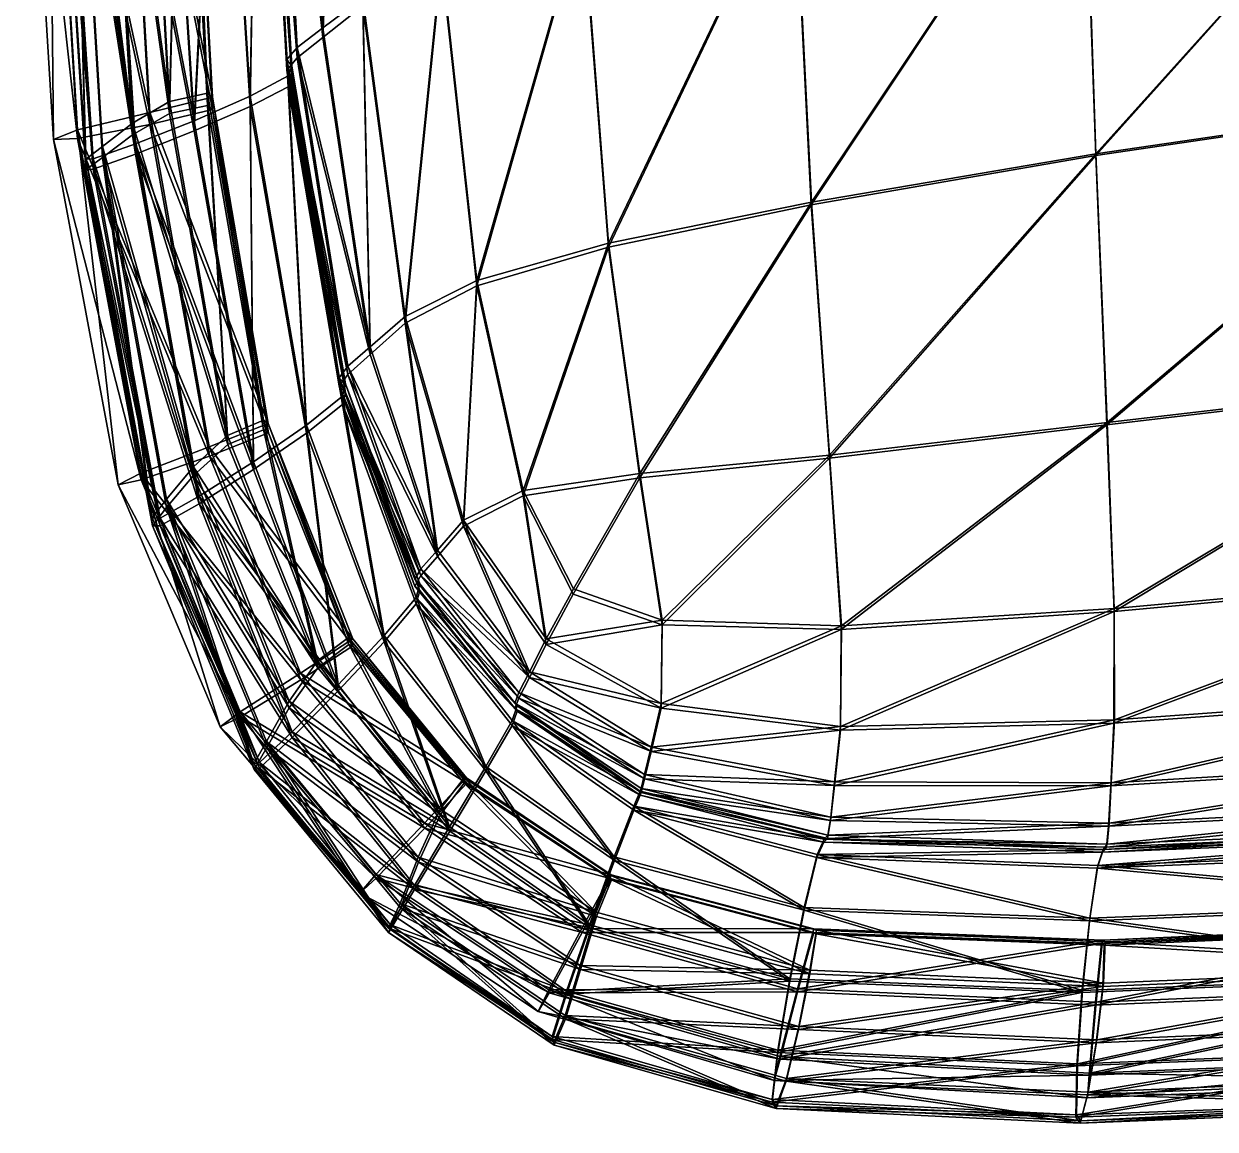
# Model space of a CAD drawing. Header units: centimetres. Extents: x -492 to 492, y -437 to 437.
# Drawn here: x -320.41 to -293.66, y -433.68 to -408.86 of the extents above; entities that cross this region are included whole.
import ezdxf

# ---------------------------------------------------------------- set-up
doc = ezdxf.new("R2010")
doc.units = ezdxf.units.CM
doc.layers.add('fabric', color=7, linetype='Continuous', true_color=0xc6e157)

msp = doc.modelspace()

# ---------------------------------------------------------------- meshes
at = {"layer": 'fabric', "color": 156, "true_color": 0x00486a}
mesh = msp.add_polyface(dxfattribs=at)
corners = [(-149.407, -433.15, -85.723), (-53.109, -433.204, -84.665), (-274.835, -431.884, -88.286), (317.347, -425.656, -89.375), (321.203, -412.89, -89.477), (103.268, -432.827, -85.1), (-308.863, -431.041, -89.148), (-296.53, -432.976, -88.829), (-231.63, -432.361, -87.282), (320.691, -369.026, -89.463), (-307.154, -177.839, -89.141), (-305.237, -80.333, -99.888), (17.536, -432.777, -84.523), (-314.952, -305.903, -89.308), (316.244, -303.982, -100.755), (-310.77, -249.08, -89.21), (-13.272, -433.419, -84.515), (-99.31, -432.869, -85.056), (-257.082, -431.552, -87.86), (319.582, -420.336, -89.434), (318.666, -335.088, -92.259), (-312.955, -281.115, -89.259), (-196.318, -433.248, -86.55), (-306.005, -135.671, -91.814), (-303.562, -432.586, -89.01), (-287.147, -432.608, -88.591), (321.732, -397.668, -89.492), (52.014, -432.254, -84.659), (-308.728, -213.441, -89.169), (-13.274, -432.873, -119.721), (314.027, -429.155, -124.089), (-312.494, -428.043, -124.047), (-99.308, -432.323, -120.26), (-257.091, -431.03, -123.039), (319.068, -420.16, -124.343), (318.289, -336.518, -125.291), (156.865, -433.135, -121.038), (-312.381, -281.063, -124.434), (-196.309, -432.711, -121.745), (-305.046, -136.296, -124.967), (-303.431, -432.107, -123.945), (-287.162, -432.097, -123.7), (321.177, -397.624, -124.571), (-304.265, -42.151, -89.602), (52.016, -431.707, -119.862), (-316.184, -326.992, -54.439), (313.093, -279.821, -90.218), (-308.36, -213.604, -54.239), (-13.274, -432.873, -49.724), (314.027, -429.155, -54.748), (-312.502, -427.96, -54.705), (-99.31, -432.322, -50.25), (-257.07, -431.002, -52.994), (319.067, -420.161, -54.759), (317.878, -333.145, -58.951), (156.865, -433.135, -51.023), (-312.405, -281.259, -54.325), (-196.302, -432.705, -51.707), (-305.843, -134.297, -58.691), (-303.433, -432.054, -54.342), (-287.139, -432.054, -53.772), (321.182, -397.625, -54.645), (-303.741, -48.48, -125.444), (52.016, -431.708, -49.866), (-316.212, -326.961, -124.511), (314.585, -292.929, -125.963), (-307.97, -213.387, -124.338), (-149.401, -432.608, -120.923), (-53.11, -432.657, -119.871), (-274.857, -431.368, -123.441), (316.882, -425.393, -124.202), (320.663, -412.788, -124.477), (103.274, -432.28, -50.299), (-308.621, -430.554, -54.56), (-296.479, -432.425, -54.078), (-231.613, -431.815, -52.422), (320.142, -369.017, -54.567), (-306.93, -177.938, -54.209), (-304.939, -74.721, -72.213), (17.534, -432.231, -119.728), (-314.404, -305.867, -124.476), (316.465, -309.686, -127.409), (-310.292, -249.254, -54.278), (314.421, -429.507, -89.298), (-312.861, -428.381, -89.253), (156.854, -433.683, -85.843), (-304.215, -33.772, -110.359), (-316.76, -326.975, -89.356), (313.66, -280.626, -111.194), (-149.399, -432.606, -50.901), (-53.112, -432.657, -49.869), (-274.832, -431.331, -53.431), (316.882, -425.393, -54.785), (320.663, -412.789, -54.711), (103.274, -432.279, -120.3), (-308.613, -430.618, -123.991), (-296.49, -432.472, -123.858), (-231.627, -431.831, -122.472), (320.123, -369.016, -124.594), (-306.259, -177.803, -124.309), (-304.389, -82.893, -126.98), (17.535, -432.231, -49.732), (-314.376, -305.992, -54.38), (314.726, -296.187, -72.294), (-310.123, -249.022, -124.383)]
mesh.append_faces([[corners[k] for k in face] for face in [(0, 67, 32), (32, 17, 0), (89, 0, 17), (17, 51, 89), (0, 89, 57), (57, 22, 0), (67, 0, 22), (22, 38, 67), (1, 68, 29), (29, 16, 1), (90, 1, 16), (16, 48, 90), (1, 90, 51), (51, 17, 1), (68, 1, 17), (17, 32, 68), (2, 69, 33), (33, 18, 2), (91, 2, 18), (18, 52, 91), (2, 91, 60), (60, 25, 2), (69, 2, 25), (25, 41, 69), (3, 70, 34), (34, 19, 3), (92, 3, 19), (19, 53, 92), (3, 92, 49), (49, 83, 3), (70, 3, 83), (83, 30, 70), (4, 71, 42), (42, 26, 4), (93, 4, 26), (26, 61, 93), (4, 93, 53), (53, 19, 4), (71, 4, 19), (19, 34, 71), (5, 72, 63), (63, 27, 5), (94, 5, 27), (27, 44, 94), (5, 94, 36), (36, 85, 5), (72, 5, 85), (85, 55, 72), (6, 73, 50), (50, 84, 6), (95, 6, 84), (84, 31, 95), (6, 95, 40), (40, 24, 6), (73, 6, 24), (24, 59, 73), (7, 74, 59), (59, 24, 7), (96, 7, 24), (24, 40, 96), (7, 96, 41), (41, 25, 7), (74, 7, 25), (25, 60, 74), (8, 75, 52), (52, 18, 8), (97, 8, 18), (18, 33, 97), (8, 97, 38), (38, 22, 8), (75, 8, 22), (22, 57, 75), (9, 76, 61), (61, 26, 9), (98, 9, 26), (26, 42, 98), (9, 98, 35), (35, 20, 9), (76, 9, 20), (20, 54, 76), (10, 77, 58), (58, 23, 10), (99, 10, 23), (23, 39, 99), (10, 99, 66), (66, 28, 10), (77, 10, 28), (28, 47, 77), (11, 78, 43), (43, 86, 11), (100, 11, 86), (86, 62, 100), (11, 100, 39), (39, 23, 11), (78, 11, 23), (23, 58, 78), (12, 79, 44), (44, 27, 12), (101, 12, 27), (27, 63, 101), (12, 101, 48), (48, 16, 12), (79, 12, 16), (16, 29, 79), (13, 80, 64), (64, 87, 13), (102, 13, 87), (87, 45, 102), (13, 102, 56), (56, 21, 13), (80, 13, 21), (21, 37, 80), (14, 81, 65), (65, 88, 14), (103, 14, 88), (88, 46, 103), (14, 103, 54), (54, 20, 14), (81, 14, 20), (20, 35, 81), (15, 82, 47), (47, 28, 15), (104, 15, 28), (28, 66, 104), (15, 104, 37), (37, 21, 15), (82, 15, 21), (21, 56, 82)]], dxfattribs={"vtx2": -1, "color": 156})
at = {"layer": 'fabric', "color": 206, "true_color": 0x520068}
mesh = msp.add_polyface(dxfattribs=at)
corners = [(-317.73, -400.144, -146.569), (-316.858, -400.076, -145.842), (-316.741, -385.248, -146.224), (-316.755, -400.178, -143.885), (-316.645, -385.353, -144.22), (-316.28, -410.691, -145.182), (-317.136, -410.87, -145.919), (-317.285, -400.298, -154.313), (-318.635, -400.627, -153.311), (-318.649, -385.482, -153.658), (-319.605, -400.858, -151.577), (-319.619, -385.645, -151.892), (-317.897, -411.781, -152.681), (-316.585, -411.259, -153.642), (-316.002, -385.064, -154.582), (-316.007, -399.964, -154.165), (-318.596, -400.44, -147.017), (-317.97, -411.35, -146.395), (-319.314, -400.76, -147.8), (-318.501, -385.448, -147.348), (-319.251, -385.651, -148.1), (-318.193, -400.392, -139.748), (-318.101, -385.52, -139.93), (-319.852, -400.56, -124.52), (-319.778, -385.637, -124.554), (-317.574, -411.119, -139.416), (-316.17, -410.784, -143.307), (-319.741, -400.901, -149.53), (-319.722, -385.709, -149.827), (-319.015, -412.135, -148.946), (-316.746, -384.941, -33.186), (-316.858, -399.751, -33.564), (-317.73, -399.833, -32.899), (-316.648, -385.043, -35.138), (-316.754, -399.849, -35.47), (-317.135, -410.601, -33.503), (-316.28, -410.411, -34.178), (-318.651, -385.224, -26.036), (-318.635, -400.362, -26.375), (-317.284, -400.036, -25.333), (-319.623, -385.382, -27.803), (-319.606, -400.586, -28.112), (-316.585, -411.033, -25.951), (-317.897, -411.554, -26.953), (-316.007, -399.696, -25.414), (-316.004, -384.802, -25.008), (-319.315, -400.466, -31.778), (-318.596, -400.138, -32.505), (-317.969, -411.089, -33.08), (-318.509, -385.162, -32.177), (-319.259, -385.371, -31.48), (-318.103, -385.23, -39.409), (-318.192, -400.083, -39.591), (-319.779, -385.434, -54.596), (-319.852, -400.344, -54.63), (-316.17, -410.501, -36.004), (-317.574, -410.85, -39.881), (-319.728, -385.437, -29.82), (-319.742, -400.618, -30.113), (-318.846, -411.891, -28.655), (-319.014, -411.893, -30.647), (-320.406, -400.524, -89.459), (-320.338, -385.589, -89.459), (-319.741, -411.452, -89.439), (-319.198, -411.43, -124.43)]
mesh.append_faces([[corners[k] for k in face] for face in [(0, 1, 2), (1, 3, 4), (3, 1, 5), (1, 0, 6), (7, 8, 9), (8, 10, 11), (10, 8, 12), (8, 7, 13), (14, 15, 7), (13, 7, 15), (6, 0, 16), (17, 16, 18), (19, 16, 0), (20, 18, 16), (3, 21, 22), (21, 23, 24), (23, 21, 25), (21, 3, 26), (10, 27, 28), (27, 18, 20), (18, 27, 29), (30, 31, 32), (33, 34, 31), (35, 32, 31), (36, 31, 34), (37, 38, 39), (40, 41, 38), (42, 39, 38), (43, 38, 41), (39, 44, 45), (44, 39, 42), (46, 47, 48), (47, 32, 35), (32, 47, 49), (47, 46, 50), (51, 52, 34), (53, 54, 52), (55, 34, 52), (56, 52, 54), (57, 58, 41), (50, 46, 58), (59, 41, 58), (60, 58, 46), (23, 61, 62), (61, 54, 53), (54, 61, 63), (61, 23, 64)]], dxfattribs={"vtx2": -1, "color": 206})
mesh = msp.add_polyface(dxfattribs=at)
corners = [(-312.796, -408.452, -152.771), (-313.242, -397.919, -153.254), (-311.386, -396.932, -154.162), (-311.033, -407.515, -153.718), (-313.694, -409.166, -151.924), (-314.203, -398.641, -152.484), (-308.09, -395.674, -155.277), (-307.868, -406.389, -154.787), (-303.208, -394.223, -156.361), (-303.121, -405.116, -155.781), (-302.729, -412.919, -155.008), (-296.625, -403.739, -156.503), (-296.608, -392.657, -157.182), (-315.118, -384.889, -153.768), (-315.139, -399.689, -153.332), (-316.007, -399.964, -154.165), (-315.325, -410.713, -153.464), (-314.473, -410.269, -152.618), (-314.269, -409.624, -151.158), (-314.506, -409.897, -150.899), (-315.089, -399.38, -151.577), (-314.818, -399.105, -151.785), (-315.015, -399.534, -152.281), (-314.957, -384.778, -152.714), (-314.387, -410.054, -151.575), (-312.793, -408.27, -26.605), (-311.029, -407.376, -25.558), (-311.379, -396.777, -24.815), (-313.238, -397.713, -25.861), (-313.693, -408.949, -27.301), (-314.199, -398.393, -26.534), (-303.111, -405.053, -21.609), (-307.861, -406.291, -23.695), (-307.279, -413.786, -24.721), (-303.187, -394.154, -20.586), (-308.077, -395.566, -22.843), (-296.613, -403.698, -19.889), (-302.725, -412.861, -22.92), (-296.573, -392.613, -18.687), (-316.007, -399.696, -25.414), (-315.139, -399.412, -26.181), (-315.121, -384.622, -25.756), (-315.324, -410.479, -26.061), (-314.473, -410.028, -26.842), (-314.817, -398.836, -27.39), (-314.268, -409.39, -28.112), (-315.089, -399.103, -27.816), (-314.505, -409.656, -28.481), (-314.387, -409.811, -27.853), (-315.014, -399.255, -27.197)]
mesh.append_faces([[corners[k] for k in face] for face in [(0, 1, 2), (2, 3, 0), (1, 0, 4), (4, 5, 1), (6, 7, 3), (3, 2, 6), (7, 6, 8), (8, 9, 7), (10, 9, 11), (12, 11, 9), (9, 8, 12), (13, 14, 15), (16, 15, 14), (14, 17, 16), (18, 19, 20), (20, 21, 18), (4, 18, 21), (21, 5, 4), (20, 22, 23), (22, 14, 13), (24, 17, 14), (14, 22, 24), (19, 24, 22), (22, 20, 19), (25, 26, 27), (27, 28, 25), (29, 25, 28), (28, 30, 29), (31, 32, 33), (32, 31, 34), (34, 35, 32), (26, 32, 35), (35, 27, 26), (36, 31, 37), (31, 36, 38), (38, 34, 31), (39, 40, 41), (42, 43, 40), (40, 39, 42), (44, 45, 29), (29, 30, 44), (45, 44, 46), (46, 47, 45), (48, 49, 40), (40, 43, 48), (49, 48, 47), (47, 46, 49)]], dxfattribs={"vtx2": -1, "color": 206})
mesh = msp.add_polyface(dxfattribs=at)
corners = [(-257.361, -419.339, -153.428), (-257.561, -414.437, -154.78), (-232.31, -414.173, -154.458), (-257.86, -407.514, -156.18), (-232.701, -406.701, -155.956), (-275.175, -415.498, -154.901), (-275.407, -408.927, -156.205), (-275.024, -420.133, -153.627), (-287.108, -421.242, -153.609), (-287.242, -416.819, -154.811), (-287.452, -410.506, -156.019), (-258.278, -398.447, -157.378), (-233.242, -396.915, -157.276), (-275.716, -400.299, -157.287), (-287.703, -402.165, -156.992), (-296.346, -411.817, -155.631), (-296.092, -417.865, -154.52), (-302.324, -418.615, -154.003), (-295.933, -422.056, -153.376), (-296.625, -403.739, -156.503), (-302.729, -412.919, -155.008), (-232.715, -406.719, -16.847), (-257.839, -407.504, -17.954), (-257.57, -414.422, -20.404), (-232.344, -414.188, -19.461), (-257.363, -419.313, -22.517), (-275.174, -415.466, -21.306), (-275.384, -408.904, -19.018), (-287.239, -416.778, -22.255), (-287.442, -410.476, -20.134), (-287.101, -421.188, -24.139), (-275.018, -420.089, -23.304), (-233.171, -396.923, -14.556), (-258.152, -398.429, -15.867), (-275.621, -400.272, -17.127), (-287.667, -402.136, -18.429), (-296.089, -417.812, -23.363), (-295.928, -421.989, -25.13), (-296.341, -411.777, -21.413), (-302.322, -418.546, -24.583), (-302.725, -412.861, -22.92), (-296.613, -403.698, -19.889), (-232.061, -419.477, -21.687), (-257.235, -422.306, -23.587)]
mesh.append_faces([[corners[k] for k in face] for face in [(0, 1, 2), (1, 3, 4), (5, 6, 3), (3, 1, 5), (7, 5, 1), (1, 0, 7), (5, 7, 8), (8, 9, 5), (6, 5, 9), (9, 10, 6), (3, 11, 12), (6, 13, 11), (11, 3, 6), (13, 6, 10), (10, 14, 13), (15, 16, 17), (16, 15, 10), (10, 9, 16), (18, 16, 9), (9, 8, 18), (19, 15, 20), (15, 19, 14), (14, 10, 15), (21, 22, 23), (24, 23, 25), (26, 23, 22), (22, 27, 26), (28, 26, 27), (27, 29, 28), (26, 28, 30), (30, 31, 26), (23, 26, 31), (31, 25, 23), (32, 33, 22), (34, 35, 29), (29, 27, 34), (33, 34, 27), (27, 22, 33), (28, 36, 37), (37, 30, 28), (36, 28, 29), (29, 38, 36), (39, 36, 38), (40, 38, 41), (35, 41, 38), (38, 29, 35), (42, 25, 43)]], dxfattribs={"vtx2": -1, "color": 206})
mesh = msp.add_polyface(dxfattribs=at)
corners = [(-316.28, -410.691, -145.182), (-317.136, -410.87, -145.919), (-315.83, -418.306, -145.134), (-316.17, -410.784, -143.307), (-316.755, -400.178, -143.885), (-316.858, -400.076, -145.842), (-317.897, -411.781, -152.681), (-316.585, -411.259, -153.642), (-315.251, -418.867, -152.848), (-318.846, -412.124, -150.982), (-316.468, -419.636, -151.91), (-319.605, -400.858, -151.577), (-318.635, -400.627, -153.311), (-316.007, -399.964, -154.165), (-315.325, -410.713, -153.464), (-317.97, -411.35, -146.395), (-318.596, -400.44, -147.017), (-319.314, -400.76, -147.8), (-318.643, -411.861, -147.206), (-316.596, -419.001, -145.615), (-317.574, -411.119, -139.416), (-314.917, -418.044, -142.626), (-319.198, -411.43, -124.43), (-316.241, -418.564, -139.015), (-319.852, -400.56, -124.52), (-318.193, -400.392, -139.748), (-319.015, -412.135, -148.946), (-317.346, -420.133, -150.23), (-317.52, -420.131, -148.19), (-319.741, -400.901, -149.53), (-315.832, -418.1, -34.203), (-317.135, -410.601, -33.503), (-316.28, -410.411, -34.178), (-316.858, -399.751, -33.564), (-316.754, -399.849, -35.47), (-316.17, -410.501, -36.004), (-315.253, -418.693, -26.657), (-316.585, -411.033, -25.951), (-317.897, -411.554, -26.953), (-318.635, -400.362, -26.375), (-319.606, -400.586, -28.112), (-318.846, -411.891, -28.655), (-316.47, -419.463, -27.631), (-315.324, -410.479, -26.061), (-316.007, -399.696, -25.414), (-317.969, -411.089, -33.08), (-318.642, -411.609, -32.324), (-316.597, -418.804, -33.773), (-319.315, -400.466, -31.778), (-318.596, -400.138, -32.505), (-317.574, -410.85, -39.881), (-316.244, -418.36, -40.204), (-314.918, -417.831, -36.606), (-318.192, -400.083, -39.591), (-319.852, -400.344, -54.63), (-319.199, -411.24, -54.68), (-317.349, -419.958, -29.312), (-319.014, -411.893, -30.647), (-319.742, -400.618, -30.113), (-317.522, -419.95, -31.309), (-319.741, -411.452, -89.439), (-317.775, -419.098, -124.304), (-318.288, -419.213, -89.398), (-320.406, -400.524, -89.459)]
mesh.append_faces([[corners[k] for k in face] for face in [(0, 1, 2), (0, 3, 4), (1, 0, 5), (6, 7, 8), (9, 6, 10), (6, 9, 11), (7, 6, 12), (13, 14, 7), (2, 1, 15), (16, 15, 1), (17, 18, 15), (19, 15, 18), (20, 3, 21), (22, 20, 23), (20, 22, 24), (3, 20, 25), (26, 9, 27), (18, 26, 28), (26, 18, 17), (9, 26, 29), (29, 11, 9), (30, 31, 32), (33, 32, 31), (34, 35, 32), (36, 37, 38), (39, 38, 37), (40, 41, 38), (42, 38, 41), (37, 43, 44), (45, 31, 30), (46, 45, 47), (45, 46, 48), (31, 45, 49), (50, 51, 52), (52, 35, 50), (53, 50, 35), (54, 55, 50), (51, 50, 55), (56, 41, 57), (58, 57, 41), (48, 46, 57), (59, 57, 46), (60, 22, 61), (55, 60, 62), (60, 55, 54), (22, 60, 63)]], dxfattribs={"vtx2": -1, "color": 206})
mesh = msp.add_polyface(dxfattribs=at)
corners = [(-311.845, -415.582, -152.09), (-312.796, -408.452, -152.771), (-311.033, -407.515, -153.718), (-310.239, -414.739, -153.099), (-312.63, -416.286, -151.158), (-313.694, -409.166, -151.924), (-306.581, -419.05, -153.236), (-307.282, -413.872, -154.117), (-302.729, -412.919, -155.008), (-307.868, -406.389, -154.787), (-303.121, -405.116, -155.781), (-302.324, -418.615, -154.003), (-296.346, -411.817, -155.631), (-315.83, -418.306, -145.134), (-315.025, -417.972, -144.402), (-316.28, -410.691, -145.182), (-316.17, -410.784, -143.307), (-314.917, -418.044, -142.626), (-314.059, -418.054, -152.662), (-315.325, -410.713, -153.464), (-314.473, -410.269, -152.618), (-313.25, -417.408, -151.818), (-315.251, -418.867, -152.848), (-316.585, -411.259, -153.642), (-314.269, -409.624, -151.158), (-313.132, -416.734, -150.365), (-314.506, -409.897, -150.899), (-313.324, -416.995, -150.107), (-314.387, -410.054, -151.575), (-313.185, -417.137, -150.778), (-312.793, -408.27, -26.605), (-313.693, -408.949, -27.301), (-312.63, -416.112, -28.177), (-311.843, -415.433, -27.423), (-311.029, -407.376, -25.558), (-310.236, -414.62, -26.371), (-302.725, -412.861, -22.92), (-307.279, -413.786, -24.721), (-306.579, -418.955, -25.873), (-307.861, -406.291, -23.695), (-303.111, -405.053, -21.609), (-296.341, -411.777, -21.413), (-302.322, -418.546, -24.583), (-316.28, -410.411, -34.178), (-315.026, -417.76, -34.877), (-315.832, -418.1, -34.203), (-316.17, -410.501, -36.004), (-314.918, -417.831, -36.606), (-315.324, -410.479, -26.061), (-316.585, -411.033, -25.951), (-315.253, -418.693, -26.657), (-314.473, -410.028, -26.842), (-314.06, -417.873, -26.778), (-313.251, -417.22, -27.56), (-314.268, -409.39, -28.112), (-313.132, -416.548, -28.933), (-314.505, -409.656, -28.481), (-313.325, -416.805, -29.22), (-313.185, -416.946, -28.568), (-314.387, -409.811, -27.853)]
mesh.append_faces([[corners[k] for k in face] for face in [(0, 1, 2), (2, 3, 0), (1, 0, 4), (4, 5, 1), (6, 7, 8), (9, 7, 3), (3, 2, 9), (7, 9, 10), (10, 8, 7), (11, 8, 12), (13, 14, 15), (16, 15, 14), (14, 17, 16), (18, 19, 20), (20, 21, 18), (22, 23, 19), (24, 5, 4), (4, 25, 24), (26, 24, 25), (25, 27, 26), (28, 26, 27), (27, 29, 28), (20, 28, 29), (29, 21, 20), (30, 31, 32), (32, 33, 30), (34, 30, 33), (33, 35, 34), (36, 37, 38), (39, 34, 35), (35, 37, 39), (37, 36, 40), (41, 36, 42), (43, 44, 45), (44, 43, 46), (46, 47, 44), (48, 49, 50), (51, 48, 52), (52, 53, 51), (54, 55, 32), (32, 31, 54), (55, 54, 56), (56, 57, 55), (58, 59, 51), (51, 53, 58), (59, 58, 57), (57, 56, 59)]], dxfattribs={"vtx2": -1, "color": 206})
mesh = msp.add_polyface(dxfattribs=at)
corners = [(-315.025, -417.972, -144.402), (-315.83, -418.306, -145.134), (-313.81, -423.318, -144.363), (-317.346, -420.133, -150.23), (-316.468, -419.636, -151.91), (-314.382, -424.884, -151.142), (-315.251, -418.867, -152.848), (-313.348, -423.834, -152.095), (-317.897, -411.781, -152.681), (-318.846, -412.124, -150.982), (-315.325, -410.713, -153.464), (-314.059, -418.054, -152.662), (-316.596, -419.001, -145.615), (-314.449, -424.218, -144.808), (-317.2, -419.722, -146.436), (-317.97, -411.35, -146.395), (-318.643, -411.861, -147.206), (-314.191, -423.591, -138.625), (-315.544, -424.419, -124.164), (-317.775, -419.098, -124.304), (-316.241, -418.564, -139.015), (-313.021, -422.829, -141.979), (-314.917, -418.044, -142.626), (-317.574, -411.119, -139.416), (-319.198, -411.43, -124.43), (-317.52, -420.131, -148.19), (-315.239, -425.607, -147.378), (-315.114, -425.576, -149.448), (-319.015, -412.135, -148.946), (-313.814, -423.161, -34.854), (-315.832, -418.1, -34.203), (-315.026, -417.76, -34.877), (-313.117, -422.637, -35.509), (-314.918, -417.831, -36.606), (-313.351, -423.705, -27.296), (-315.253, -418.693, -26.657), (-316.47, -419.463, -27.631), (-314.386, -424.757, -28.275), (-317.349, -419.958, -29.312), (-317.897, -411.554, -26.953), (-318.846, -411.891, -28.655), (-314.06, -417.873, -26.778), (-315.324, -410.479, -26.061), (-317.201, -419.533, -33.003), (-316.597, -418.804, -33.773), (-314.453, -424.07, -34.453), (-317.969, -411.089, -33.08), (-318.642, -411.609, -32.324), (-316.244, -418.36, -40.204), (-314.196, -423.439, -40.481), (-313.024, -422.671, -37.143), (-317.778, -418.952, -54.726), (-315.55, -424.309, -54.747), (-319.199, -411.24, -54.68), (-315.118, -425.449, -29.962), (-317.522, -419.95, -31.309), (-315.243, -425.477, -31.986), (-319.014, -411.893, -30.647), (-315.999, -424.647, -89.336), (-318.288, -419.213, -89.398), (-319.741, -411.452, -89.439)]
mesh.append_faces([[corners[k] for k in face] for face in [(0, 1, 2), (3, 4, 5), (4, 6, 7), (6, 4, 8), (4, 3, 9), (10, 11, 6), (12, 13, 2), (2, 1, 12), (13, 12, 14), (15, 12, 1), (16, 14, 12), (17, 18, 19), (19, 20, 17), (21, 17, 20), (20, 22, 21), (22, 20, 23), (20, 19, 24), (14, 25, 26), (25, 3, 27), (3, 25, 28), (25, 14, 16), (29, 30, 31), (32, 31, 33), (34, 35, 36), (37, 36, 38), (39, 36, 35), (40, 38, 36), (35, 41, 42), (43, 44, 45), (29, 45, 44), (44, 30, 29), (30, 44, 46), (44, 43, 47), (48, 49, 50), (50, 33, 48), (49, 48, 51), (51, 52, 49), (53, 51, 48), (54, 38, 55), (56, 55, 43), (57, 55, 38), (47, 43, 55), (58, 52, 51), (51, 59, 58), (59, 19, 18), (19, 59, 60), (59, 51, 53)]], dxfattribs={"vtx2": -1, "color": 206})
mesh = msp.add_polyface(dxfattribs=at)
corners = [(-308.684, -422.794, -150.749), (-310.537, -420.138, -151.238), (-309.201, -419.46, -152.291), (-308.072, -421.67, -151.713), (-309.058, -423.538, -149.756), (-306.581, -419.05, -153.236), (-306.08, -422.357, -152.224), (-307.282, -413.872, -154.117), (-310.239, -414.739, -153.099), (-302.729, -412.919, -155.008), (-302.324, -418.615, -154.003), (-302.056, -422.463, -152.917), (-296.092, -417.865, -154.52), (-309.383, -424.235, -148.99), (-309.291, -424.001, -149.082), (-306.47, -425.815, -149.473), (-306.327, -425.202, -150.194), (-306.096, -424.228, -151.16), (-302.074, -424.723, -151.901), (-295.933, -422.056, -153.376), (-309.332, -424.293, -149.745), (-306.546, -426.122, -149.321), (-309.058, -423.413, -29.38), (-308.684, -422.666, -28.454), (-310.537, -420.001, -28.15), (-309.2, -419.34, -27.104), (-308.071, -421.549, -27.584), (-306.579, -418.955, -25.873), (-306.08, -422.249, -27.012), (-302.322, -418.546, -24.583), (-302.054, -422.38, -26.135), (-302.725, -412.861, -22.92), (-307.279, -413.786, -24.721), (-310.236, -414.62, -26.371), (-296.089, -417.812, -23.363), (-306.471, -425.717, -29.509), (-309.291, -423.878, -30.028), (-309.383, -424.115, -30.122), (-306.327, -425.1, -28.839), (-306.096, -424.121, -28.004), (-302.072, -424.638, -27.116), (-295.927, -424.491, -26.107), (-302.208, -425.882, -27.821), (-295.928, -421.989, -25.13), (-306.572, -426.09, -28.939), (-309.332, -424.177, -29.384), (-309.447, -424.503, -28.367), (-306.546, -426.028, -29.66)]
mesh.append_faces([[corners[k] for k in face] for face in [(0, 1, 2), (2, 3, 0), (1, 0, 4), (5, 6, 3), (3, 2, 5), (7, 5, 2), (2, 8, 7), (9, 10, 5), (6, 5, 10), (10, 11, 6), (11, 10, 12), (13, 14, 15), (14, 4, 16), (17, 16, 4), (4, 0, 17), (6, 17, 0), (0, 3, 6), (17, 6, 11), (11, 18, 17), (16, 17, 18), (18, 11, 19), (20, 13, 21), (22, 23, 24), (25, 24, 23), (23, 26, 25), (27, 25, 26), (26, 28, 27), (29, 27, 28), (28, 30, 29), (27, 29, 31), (25, 27, 32), (32, 33, 25), (34, 29, 30), (35, 36, 37), (36, 35, 38), (38, 22, 36), (39, 23, 22), (22, 38, 39), (40, 39, 38), (39, 40, 30), (30, 28, 39), (23, 39, 28), (28, 26, 23), (41, 40, 42), (43, 30, 40), (44, 45, 46), (47, 37, 45)]], dxfattribs={"vtx2": -1, "color": 206})
mesh = msp.add_polyface(dxfattribs=at)
corners = [(-310.537, -420.138, -151.238), (-311.845, -415.582, -152.09), (-310.239, -414.739, -153.099), (-309.201, -419.46, -152.291), (-309.058, -423.538, -149.756), (-311.122, -420.821, -150.256), (-312.63, -416.286, -151.158), (-313.114, -422.796, -143.656), (-313.021, -422.829, -141.979), (-314.917, -418.044, -142.626), (-315.025, -417.972, -144.402), (-313.81, -423.318, -144.363), (-312.315, -422.735, -151.94), (-314.059, -418.054, -152.662), (-313.25, -417.408, -151.818), (-311.6, -421.884, -151.119), (-313.348, -423.834, -152.095), (-315.251, -418.867, -152.848), (-311.492, -421.25, -149.526), (-311.63, -421.484, -149.361), (-309.291, -424.001, -149.082), (-313.324, -416.995, -150.107), (-313.132, -416.734, -150.365), (-311.519, -421.581, -150.076), (-313.185, -417.137, -150.778), (-309.383, -424.235, -148.99), (-309.332, -424.293, -149.745), (-310.537, -420.001, -28.15), (-309.2, -419.34, -27.104), (-310.236, -414.62, -26.371), (-311.843, -415.433, -27.423), (-311.122, -420.675, -29.015), (-312.63, -416.112, -28.177), (-309.058, -423.413, -29.38), (-315.026, -417.76, -34.877), (-313.117, -422.637, -35.509), (-313.814, -423.161, -34.854), (-314.918, -417.831, -36.606), (-313.024, -422.671, -37.143), (-312.317, -422.598, -27.395), (-311.601, -421.739, -28.158), (-313.251, -417.22, -27.56), (-314.06, -417.873, -26.778), (-313.351, -423.705, -27.296), (-315.253, -418.693, -26.657), (-311.492, -421.1, -29.704), (-313.132, -416.548, -28.933), (-313.325, -416.805, -29.22), (-311.63, -421.333, -29.872), (-309.291, -423.878, -30.028), (-311.519, -421.432, -29.17), (-313.185, -416.946, -28.568), (-309.332, -424.177, -29.384), (-309.383, -424.115, -30.122)]
mesh.append_faces([[corners[k] for k in face] for face in [(0, 1, 2), (2, 3, 0), (4, 5, 0), (1, 0, 5), (5, 6, 1), (7, 8, 9), (9, 10, 7), (11, 7, 10), (12, 13, 14), (14, 15, 12), (13, 12, 16), (16, 17, 13), (18, 5, 4), (19, 18, 20), (18, 19, 21), (21, 22, 18), (5, 18, 22), (22, 6, 5), (23, 15, 14), (14, 24, 23), (19, 23, 24), (24, 21, 19), (23, 19, 25), (15, 23, 26), (27, 28, 29), (29, 30, 27), (31, 27, 30), (30, 32, 31), (27, 31, 33), (34, 35, 36), (37, 38, 35), (39, 40, 41), (41, 42, 39), (43, 39, 42), (42, 44, 43), (33, 31, 45), (46, 45, 31), (31, 32, 46), (45, 46, 47), (47, 48, 45), (49, 45, 48), (50, 51, 41), (41, 40, 50), (52, 50, 40), (53, 48, 50), (51, 50, 48), (48, 47, 51)]], dxfattribs={"vtx2": -1, "color": 206})
mesh = msp.add_polyface(dxfattribs=at)
corners = [(-296.092, -417.865, -154.52), (-295.933, -422.056, -153.376), (-302.056, -422.463, -152.917), (-296.055, -426.875, -150.81), (-296.106, -427.347, -150.581), (-302.365, -427.156, -149.977), (-296.008, -425.972, -151.561), (-302.297, -426.752, -150.211), (-287.106, -425.439, -151.862), (-287.123, -426.421, -151.171), (-287.151, -426.944, -150.991), (-287.082, -423.915, -152.65), (-274.957, -422.953, -152.632), (-287.108, -421.242, -153.609), (-275.024, -420.133, -153.627), (-295.936, -424.562, -152.403), (-302.211, -425.963, -150.989), (-302.074, -424.723, -151.901), (-274.923, -425.629, -151.2), (-274.935, -424.579, -151.846), (-296.191, -427.464, -151.303), (-302.447, -427.24, -150.694), (-287.21, -427.096, -151.733), (-274.959, -426.38, -151.831), (-275.005, -426.764, -152.895), (-287.291, -427.464, -152.796), (-274.928, -426.198, -151.069), (-302.054, -422.38, -26.135), (-295.928, -421.989, -25.13), (-296.089, -417.812, -23.363), (-302.362, -427.08, -28.807), (-296.091, -427.281, -27.887), (-296.041, -426.807, -27.539), (-287.099, -426.359, -26.609), (-287.126, -426.882, -27.024), (-287.086, -425.379, -25.767), (-295.996, -425.903, -26.756), (-302.294, -426.674, -28.545), (-275.018, -420.089, -23.304), (-287.101, -421.188, -24.139), (-287.068, -423.855, -25.127), (-274.943, -422.904, -24.325), (-275.032, -427.888, -23.941), (-274.978, -426.707, -24.691), (-287.265, -427.406, -25.357), (-302.208, -425.882, -27.821), (-295.927, -424.491, -26.107), (-302.072, -424.638, -27.116), (-274.914, -424.526, -24.979), (-274.898, -425.572, -25.874), (-296.175, -427.4, -27.229), (-287.184, -427.035, -26.385), (-302.444, -427.167, -28.124), (-274.931, -426.32, -25.72), (-274.901, -426.138, -26.344)]
mesh.append_faces([[corners[k] for k in face] for face in [(0, 1, 2), (3, 4, 5), (6, 3, 7), (3, 6, 8), (8, 9, 3), (4, 3, 9), (9, 10, 4), (8, 11, 12), (11, 13, 14), (15, 6, 16), (1, 15, 17), (15, 1, 13), (13, 11, 15), (6, 15, 11), (11, 8, 6), (10, 9, 18), (9, 8, 19), (4, 20, 21), (20, 4, 10), (10, 22, 20), (23, 24, 25), (25, 22, 23), (22, 10, 26), (27, 28, 29), (30, 31, 32), (33, 32, 31), (31, 34, 33), (32, 33, 35), (35, 36, 32), (37, 32, 36), (38, 39, 40), (41, 40, 35), (42, 43, 44), (45, 36, 46), (40, 46, 36), (36, 35, 40), (46, 40, 39), (39, 28, 46), (47, 46, 28), (48, 35, 33), (49, 33, 34), (50, 51, 34), (34, 31, 50), (52, 50, 31), (53, 51, 44), (44, 43, 53), (54, 34, 51)]], dxfattribs={"vtx2": -1, "color": 206})
mesh = msp.add_polyface(dxfattribs=at)
corners = [(-313.114, -422.796, -143.656), (-313.81, -423.318, -144.363), (-311.055, -426.614, -143.93), (-310.519, -425.915, -143.254), (-313.021, -422.829, -141.979), (-310.463, -425.91, -141.634), (-314.382, -424.884, -151.142), (-313.348, -423.834, -152.095), (-310.843, -426.989, -151.705), (-315.114, -425.576, -149.448), (-317.346, -420.133, -150.23), (-316.468, -419.636, -151.91), (-310.032, -425.638, -151.588), (-312.315, -422.735, -151.94), (-311.6, -421.884, -151.119), (-309.446, -424.615, -150.795), (-314.449, -424.218, -144.808), (-317.2, -419.722, -146.436), (-314.953, -425.11, -145.607), (-311.548, -427.686, -144.337), (-309.058, -423.538, -149.756), (-309.291, -424.001, -149.082), (-311.492, -421.25, -149.526), (-309.383, -424.235, -148.99), (-311.63, -421.484, -149.361), (-314.191, -423.591, -138.625), (-311.407, -426.919, -138.399), (-315.544, -424.419, -124.164), (-315.239, -425.607, -147.378), (-317.52, -420.131, -148.19), (-309.332, -424.293, -149.745), (-311.519, -421.581, -150.076), (-313.117, -422.637, -35.509), (-310.523, -425.795, -35.773), (-311.061, -426.495, -35.14), (-313.814, -423.161, -34.854), (-313.024, -422.671, -37.143), (-310.466, -425.793, -37.351), (-310.848, -426.895, -27.553), (-313.351, -423.705, -27.296), (-314.386, -424.757, -28.275), (-316.47, -419.463, -27.631), (-317.349, -419.958, -29.312), (-315.118, -425.449, -29.962), (-312.317, -422.598, -27.395), (-310.034, -425.535, -27.626), (-311.601, -421.739, -28.158), (-309.447, -424.503, -28.367), (-314.453, -424.07, -34.453), (-314.956, -424.973, -33.7), (-311.554, -427.576, -34.768), (-317.201, -419.533, -33.003), (-311.492, -421.1, -29.704), (-309.291, -423.878, -30.028), (-309.058, -423.413, -29.38), (-311.63, -421.333, -29.872), (-309.383, -424.115, -30.122), (-314.196, -423.439, -40.481), (-311.414, -426.806, -40.561), (-315.55, -424.309, -54.747), (-317.522, -419.95, -31.309), (-315.243, -425.477, -31.986), (-309.332, -424.177, -29.384), (-311.519, -421.432, -29.17), (-315.999, -424.647, -89.336), (-318.288, -419.213, -89.398)]
mesh.append_faces([[corners[k] for k in face] for face in [(0, 1, 2), (2, 3, 0), (4, 0, 3), (3, 5, 4), (6, 7, 8), (6, 9, 10), (7, 6, 11), (12, 13, 14), (14, 15, 12), (13, 12, 8), (8, 7, 13), (2, 1, 16), (17, 18, 16), (19, 16, 18), (20, 21, 22), (21, 23, 24), (25, 4, 5), (5, 26, 25), (27, 25, 26), (28, 18, 17), (9, 28, 29), (23, 30, 31), (30, 15, 14), (32, 33, 34), (34, 35, 32), (33, 32, 36), (36, 37, 33), (38, 39, 40), (41, 40, 39), (42, 43, 40), (44, 39, 38), (38, 45, 44), (46, 44, 45), (45, 47, 46), (48, 35, 34), (49, 48, 50), (48, 49, 51), (52, 53, 54), (55, 56, 53), (57, 58, 37), (37, 36, 57), (58, 57, 59), (60, 61, 43), (51, 49, 61), (46, 47, 62), (63, 62, 56), (27, 64, 65)]], dxfattribs={"vtx2": -1, "color": 206})
mesh = msp.add_polyface(dxfattribs=at)
corners = [(-310.519, -425.915, -143.254), (-311.055, -426.614, -143.93), (-307.55, -428.904, -144.156), (-310.843, -426.989, -151.705), (-311.634, -428.296, -150.727), (-314.382, -424.884, -151.142), (-315.114, -425.576, -149.448), (-312.171, -429.18, -149.01), (-308.222, -430.647, -151.016), (-307.706, -429.16, -152), (-311.548, -427.686, -144.337), (-307.913, -430.094, -144.565), (-311.952, -428.71, -145.115), (-314.449, -424.218, -144.808), (-314.953, -425.11, -145.607), (-311.407, -426.919, -138.399), (-312.494, -428.043, -124.047), (-315.544, -424.419, -124.164), (-307.876, -429.265, -138.487), (-308.613, -430.618, -123.991), (-310.463, -425.91, -141.634), (-307.222, -428.06, -141.859), (-315.239, -425.607, -147.378), (-312.218, -429.263, -146.906), (-308.504, -431.795, -147.17), (-308.54, -431.671, -149.291), (-307.555, -428.811, -34.746), (-311.061, -426.495, -35.14), (-310.523, -425.795, -35.773), (-314.386, -424.757, -28.275), (-311.64, -428.206, -28.543), (-310.848, -426.895, -27.553), (-315.118, -425.449, -29.962), (-312.176, -429.09, -30.243), (-307.71, -429.09, -27.111), (-308.227, -430.58, -28.094), (-311.956, -428.611, -34.03), (-311.554, -427.576, -34.768), (-307.918, -430.009, -34.366), (-314.453, -424.07, -34.453), (-314.956, -424.973, -33.7), (-315.55, -424.309, -54.747), (-312.502, -427.96, -54.705), (-311.414, -426.806, -40.561), (-307.225, -427.968, -36.97), (-310.466, -425.793, -37.351), (-307.883, -429.176, -40.297), (-308.621, -430.554, -54.56), (-315.243, -425.477, -31.986), (-312.223, -429.17, -32.296), (-308.509, -431.726, -31.854), (-308.545, -431.604, -29.789), (-315.999, -424.647, -89.336), (-312.861, -428.381, -89.253)]
mesh.append_faces([[corners[k] for k in face] for face in [(0, 1, 2), (3, 4, 5), (6, 5, 4), (4, 7, 6), (7, 4, 8), (4, 3, 9), (2, 1, 10), (11, 10, 12), (13, 10, 1), (14, 12, 10), (15, 16, 17), (18, 19, 16), (16, 15, 18), (15, 20, 21), (22, 6, 7), (7, 23, 22), (14, 22, 23), (23, 12, 14), (12, 23, 24), (25, 24, 23), (23, 7, 25), (26, 27, 28), (29, 30, 31), (30, 29, 32), (32, 33, 30), (34, 31, 30), (35, 30, 33), (36, 37, 38), (37, 27, 26), (27, 37, 39), (37, 36, 40), (41, 42, 43), (44, 45, 43), (46, 43, 42), (42, 47, 46), (48, 49, 33), (33, 32, 48), (49, 48, 40), (40, 36, 49), (49, 50, 51), (51, 33, 49), (50, 49, 36), (52, 17, 16), (16, 53, 52), (41, 52, 53), (53, 42, 41)]], dxfattribs={"vtx2": -1, "color": 206})
mesh = msp.add_polyface(dxfattribs=at)
corners = [(-306.47, -425.815, -149.473), (-306.546, -426.122, -149.321), (-309.383, -424.235, -148.99), (-306.327, -425.202, -150.194), (-309.291, -424.001, -149.082), (-302.211, -425.963, -150.989), (-302.297, -426.752, -150.211), (-302.365, -427.156, -149.977), (-296.055, -426.875, -150.81), (-296.008, -425.972, -151.561), (-307.216, -428.082, -143.501), (-307.222, -428.06, -141.859), (-310.463, -425.91, -141.634), (-310.519, -425.915, -143.254), (-307.149, -427.645, -151.897), (-310.032, -425.638, -151.588), (-309.446, -424.615, -150.795), (-306.716, -426.515, -151.116), (-307.706, -429.16, -152), (-310.843, -426.989, -151.705), (-302.074, -424.723, -151.901), (-295.936, -424.562, -152.403), (-306.571, -426.181, -150.063), (-309.332, -424.293, -149.745), (-302.447, -427.24, -150.694), (-302.602, -427.583, -151.748), (-296.191, -427.464, -151.303), (-296.106, -427.347, -150.581), (-309.383, -424.115, -30.122), (-306.546, -426.028, -29.66), (-306.471, -425.717, -29.509), (-302.294, -426.674, -28.545), (-302.362, -427.08, -28.807), (-302.208, -425.882, -27.821), (-306.327, -425.1, -28.839), (-296.041, -426.807, -27.539), (-295.996, -425.903, -26.756), (-307.22, -427.988, -35.368), (-310.523, -425.795, -35.773), (-310.466, -425.793, -37.351), (-307.225, -427.968, -36.97), (-307.151, -427.567, -27.183), (-306.716, -426.428, -27.922), (-309.447, -424.503, -28.367), (-310.034, -425.535, -27.626), (-307.71, -429.09, -27.111), (-310.848, -426.895, -27.553), (-302.072, -424.638, -27.116), (-306.572, -426.09, -28.939), (-302.444, -427.167, -28.124), (-302.598, -427.514, -27.106), (-309.332, -424.177, -29.384), (-296.175, -427.4, -27.229), (-296.091, -427.281, -27.887)]
mesh.append_faces([[corners[k] for k in face] for face in [(0, 1, 2), (3, 0, 4), (0, 3, 5), (5, 6, 0), (1, 0, 6), (6, 7, 1), (7, 6, 8), (6, 5, 9), (10, 11, 12), (12, 13, 10), (14, 15, 16), (16, 17, 14), (15, 14, 18), (18, 19, 15), (20, 5, 3), (5, 20, 21), (22, 17, 16), (16, 23, 22), (1, 22, 23), (22, 1, 7), (7, 24, 22), (17, 22, 24), (24, 25, 17), (25, 24, 26), (24, 7, 27), (28, 29, 30), (31, 30, 29), (29, 32, 31), (30, 31, 33), (33, 34, 30), (35, 31, 32), (36, 33, 31), (37, 38, 39), (39, 40, 37), (41, 42, 43), (43, 44, 41), (45, 41, 44), (44, 46, 45), (34, 33, 47), (43, 42, 48), (49, 48, 42), (42, 50, 49), (48, 49, 32), (32, 29, 48), (51, 48, 29), (52, 49, 50), (53, 32, 49)]], dxfattribs={"vtx2": -1, "color": 206})
mesh = msp.add_polyface(dxfattribs=at)
corners = [(-307.216, -428.082, -143.501), (-307.55, -428.904, -144.156), (-302.766, -430.19, -144.724), (-307.222, -428.06, -141.859), (-302.618, -429.295, -144.081), (-310.519, -425.915, -143.254), (-308.222, -430.647, -151.016), (-307.706, -429.16, -152), (-303.213, -430.362, -152.629), (-308.54, -431.671, -149.291), (-303.482, -431.96, -151.645), (-303.611, -433.073, -149.915), (-312.171, -429.18, -149.01), (-311.634, -428.296, -150.727), (-302.888, -428.764, -152.528), (-307.149, -427.645, -151.897), (-306.716, -426.515, -151.116), (-307.913, -430.094, -144.565), (-311.548, -427.686, -144.337), (-311.952, -428.71, -145.115), (-308.25, -431.207, -145.359), (-303.014, -431.445, -145.139), (-307.876, -429.265, -138.487), (-302.675, -429.264, -142.361), (-308.613, -430.618, -123.991), (-303.04, -430.6, -138.719), (-303.431, -432.107, -123.945), (-311.407, -426.919, -138.399), (-308.504, -431.795, -147.17), (-303.518, -433.218, -147.779), (-303.29, -432.606, -145.95), (-302.765, -430.113, -33.956), (-307.555, -428.811, -34.746), (-307.22, -427.988, -35.368), (-310.523, -425.795, -35.773), (-302.615, -429.216, -34.575), (-307.225, -427.968, -36.97), (-308.227, -430.58, -28.094), (-303.481, -431.907, -27.252), (-303.212, -430.307, -26.281), (-307.71, -429.09, -27.111), (-311.64, -428.206, -28.543), (-312.176, -429.09, -30.243), (-308.545, -431.604, -29.789), (-303.611, -433.019, -28.941), (-307.151, -427.567, -27.183), (-306.716, -426.428, -27.922), (-302.886, -428.702, -26.362), (-307.918, -430.009, -34.366), (-308.254, -431.132, -33.608), (-303.013, -431.375, -33.564), (-311.956, -428.611, -34.03), (-311.554, -427.576, -34.768), (-302.672, -429.186, -36.254), (-307.883, -429.176, -40.297), (-311.414, -426.806, -40.561), (-303.04, -430.527, -39.83), (-308.621, -430.554, -54.56), (-303.433, -432.054, -54.342), (-308.509, -431.726, -31.854), (-303.518, -433.162, -31.016), (-303.289, -432.544, -32.787)]
mesh.append_faces([[corners[k] for k in face] for face in [(0, 1, 2), (3, 0, 4), (1, 0, 5), (6, 7, 8), (9, 6, 10), (10, 11, 9), (6, 9, 12), (7, 6, 13), (14, 15, 16), (8, 7, 15), (2, 1, 17), (18, 17, 1), (19, 20, 17), (21, 17, 20), (22, 3, 23), (24, 22, 25), (25, 26, 24), (3, 22, 27), (28, 9, 11), (11, 29, 28), (20, 28, 29), (29, 30, 20), (28, 20, 19), (31, 32, 33), (34, 33, 32), (35, 33, 36), (37, 38, 39), (39, 40, 37), (41, 37, 40), (42, 43, 37), (38, 37, 43), (43, 44, 38), (45, 40, 39), (46, 45, 47), (48, 32, 31), (49, 48, 50), (48, 49, 51), (32, 48, 52), (53, 36, 54), (55, 54, 36), (56, 54, 57), (57, 58, 56), (59, 60, 44), (44, 43, 59), (51, 49, 59), (60, 59, 49), (49, 61, 60)]], dxfattribs={"vtx2": -1, "color": 206})
mesh = msp.add_polyface(dxfattribs=at)
corners = [(-302.766, -430.19, -144.724), (-302.618, -429.295, -144.081), (-307.216, -428.082, -143.501), (-302.675, -429.264, -142.361), (-307.222, -428.06, -141.859), (-296.154, -429.551, -144.675), (-296.189, -430.476, -145.318), (-303.213, -430.362, -152.629), (-303.482, -431.96, -151.645), (-308.222, -430.647, -151.016), (-296.767, -432.259, -152.248), (-296.791, -433.41, -150.504), (-303.611, -433.073, -149.915), (-296.656, -430.616, -153.24), (-306.716, -426.515, -151.116), (-302.602, -427.583, -151.748), (-302.888, -428.764, -152.528), (-307.149, -427.645, -151.897), (-296.488, -429.003, -153.142), (-303.014, -431.445, -145.139), (-296.337, -431.742, -145.709), (-303.29, -432.606, -145.95), (-307.913, -430.094, -144.565), (-308.25, -431.207, -145.359), (-303.04, -430.6, -138.719), (-307.876, -429.265, -138.487), (-303.431, -432.107, -123.945), (-296.356, -430.9, -138.919), (-296.215, -429.51, -142.851), (-296.696, -433.548, -148.343), (-296.53, -432.911, -146.499), (-303.518, -433.218, -147.779), (-307.22, -427.988, -35.368), (-302.615, -429.216, -34.575), (-302.765, -430.113, -33.956), (-307.225, -427.968, -36.97), (-302.672, -429.186, -36.254), (-296.171, -430.406, -33.056), (-296.134, -429.478, -33.679), (-303.481, -431.907, -27.252), (-296.755, -432.212, -26.34), (-296.643, -430.566, -25.371), (-303.212, -430.307, -26.281), (-303.611, -433.019, -28.941), (-296.778, -433.362, -28.037), (-302.886, -428.702, -26.362), (-307.151, -427.567, -27.183), (-302.598, -427.514, -27.106), (-306.716, -426.428, -27.922), (-296.474, -428.947, -25.457), (-303.289, -432.544, -32.787), (-303.013, -431.375, -33.564), (-296.321, -431.678, -32.683), (-307.918, -430.009, -34.366), (-308.254, -431.132, -33.608), (-307.883, -429.176, -40.297), (-303.04, -430.527, -39.83), (-296.195, -429.439, -35.459), (-296.338, -430.833, -39.303), (-303.433, -432.054, -54.342), (-303.518, -433.162, -31.016), (-296.682, -433.497, -30.136), (-296.514, -432.855, -31.922)]
mesh.append_faces([[corners[k] for k in face] for face in [(0, 1, 2), (1, 3, 4), (3, 1, 5), (1, 0, 6), (7, 8, 9), (10, 11, 12), (12, 8, 10), (13, 10, 8), (8, 7, 13), (14, 15, 16), (17, 16, 7), (18, 16, 15), (13, 7, 16), (6, 0, 19), (20, 19, 21), (22, 19, 0), (23, 21, 19), (3, 24, 25), (26, 24, 27), (24, 3, 28), (29, 30, 21), (21, 31, 29), (11, 29, 31), (31, 12, 11), (32, 33, 34), (35, 36, 33), (37, 34, 33), (38, 33, 36), (39, 40, 41), (41, 42, 39), (40, 39, 43), (43, 44, 40), (42, 45, 46), (45, 47, 48), (47, 45, 49), (45, 42, 41), (50, 51, 52), (51, 34, 37), (34, 51, 53), (51, 50, 54), (55, 56, 36), (57, 36, 56), (58, 56, 59), (60, 61, 44), (44, 43, 60), (61, 60, 50), (50, 62, 61)]], dxfattribs={"vtx2": -1, "color": 206})
mesh = msp.add_polyface(dxfattribs=at)
corners = [(-296.154, -429.551, -144.675), (-296.189, -430.476, -145.318), (-287.108, -430.092, -145.752), (-296.215, -429.51, -142.851), (-287.126, -429.157, -145.106), (-302.675, -429.264, -142.361), (-302.618, -429.295, -144.081), (-296.767, -432.259, -152.248), (-296.656, -430.616, -153.24), (-287.461, -430.237, -153.669), (-287.489, -431.895, -152.666), (-296.791, -433.41, -150.504), (-287.469, -433.057, -150.903), (-302.602, -427.583, -151.748), (-296.316, -427.819, -152.362), (-296.488, -429.003, -153.142), (-287.385, -428.636, -153.577), (-302.888, -428.764, -152.528), (-296.337, -431.742, -145.709), (-303.014, -431.445, -145.139), (-303.29, -432.606, -145.95), (-296.53, -432.911, -146.499), (-287.185, -431.348, -146.105), (-296.356, -430.9, -138.919), (-287.17, -429.108, -143.183), (-296.49, -432.472, -123.858), (-287.176, -430.509, -139.004), (-303.431, -432.107, -123.945), (-303.04, -430.6, -138.719), (-296.696, -433.548, -148.343), (-287.4, -433.172, -148.714), (-296.191, -427.464, -151.303), (-287.21, -427.096, -151.733), (-287.077, -430.025, -32.196), (-296.171, -430.406, -33.056), (-296.134, -429.478, -33.679), (-302.615, -429.216, -34.575), (-302.672, -429.186, -36.254), (-296.195, -429.439, -35.459), (-287.09, -429.088, -32.825), (-287.438, -430.19, -24.519), (-296.643, -430.566, -25.371), (-296.755, -432.212, -26.34), (-287.466, -431.85, -25.493), (-296.778, -433.362, -28.037), (-296.474, -428.947, -25.457), (-296.3, -427.757, -26.207), (-302.598, -427.514, -27.106), (-302.886, -428.702, -26.362), (-287.361, -428.583, -24.604), (-296.321, -431.678, -32.683), (-296.514, -432.855, -31.922), (-287.155, -431.288, -31.856), (-303.289, -432.544, -32.787), (-303.013, -431.375, -33.564), (-287.133, -429.041, -34.699), (-296.338, -430.833, -39.303), (-303.04, -430.527, -39.83), (-303.433, -432.054, -54.342), (-296.479, -432.425, -54.078), (-287.142, -430.447, -38.775), (-287.444, -433.013, -27.204), (-296.682, -433.497, -30.136), (-287.374, -433.126, -29.329), (-296.175, -427.4, -27.229), (-287.184, -427.035, -26.385)]
mesh.append_faces([[corners[k] for k in face] for face in [(0, 1, 2), (3, 0, 4), (0, 3, 5), (1, 0, 6), (7, 8, 9), (9, 10, 7), (11, 7, 10), (10, 12, 11), (13, 14, 15), (16, 15, 14), (9, 8, 15), (17, 15, 8), (2, 1, 18), (19, 18, 1), (20, 21, 18), (22, 18, 21), (23, 3, 24), (25, 23, 26), (23, 25, 27), (3, 23, 28), (29, 11, 12), (21, 29, 30), (31, 14, 13), (14, 31, 32), (33, 34, 35), (36, 35, 34), (37, 38, 35), (39, 35, 38), (40, 41, 42), (43, 42, 44), (45, 46, 47), (41, 45, 48), (45, 41, 40), (46, 45, 49), (50, 34, 33), (51, 50, 52), (50, 51, 53), (34, 50, 54), (55, 38, 56), (57, 56, 38), (58, 59, 56), (60, 56, 59), (61, 44, 62), (63, 62, 51), (47, 46, 64), (65, 64, 46)]], dxfattribs={"vtx2": -1, "color": 206})
mesh = msp.add_polyface(dxfattribs=at)
corners = [(-287.108, -430.092, -145.752), (-287.126, -429.157, -145.106), (-296.154, -429.551, -144.675), (-287.17, -429.108, -143.183), (-296.215, -429.51, -142.851), (-274.88, -428.421, -145.196), (-274.858, -429.365, -145.841), (-287.469, -433.057, -150.903), (-287.489, -431.895, -152.666), (-275.1, -431.216, -152.739), (-287.461, -430.237, -153.669), (-275.095, -429.544, -153.754), (-296.316, -427.819, -152.362), (-287.291, -427.464, -152.796), (-287.385, -428.636, -153.577), (-296.488, -429.003, -153.142), (-275.057, -427.939, -153.671), (-287.185, -431.348, -146.105), (-274.903, -430.624, -146.163), (-287.3, -432.512, -146.861), (-296.337, -431.742, -145.709), (-296.53, -432.911, -146.499), (-287.176, -430.509, -139.004), (-296.356, -430.9, -138.919), (-287.162, -432.097, -123.7), (-296.49, -432.472, -123.858), (-274.892, -429.771, -138.89), (-274.91, -428.365, -143.216), (-287.4, -433.172, -148.714), (-296.696, -433.548, -148.343), (-275.034, -432.481, -148.749), (-275.078, -432.386, -150.959), (-287.21, -427.096, -151.733), (-296.134, -429.478, -33.679), (-287.09, -429.088, -32.825), (-287.077, -430.025, -32.196), (-296.195, -429.439, -35.459), (-287.133, -429.041, -34.699), (-274.843, -428.361, -32.16), (-296.755, -432.212, -26.34), (-287.466, -431.85, -25.493), (-287.438, -430.19, -24.519), (-296.778, -433.362, -28.037), (-287.444, -433.013, -27.204), (-275.071, -429.498, -23.863), (-275.075, -431.176, -24.846), (-287.361, -428.583, -24.604), (-296.474, -428.947, -25.457), (-287.265, -427.406, -25.357), (-296.3, -427.757, -26.207), (-275.032, -427.888, -23.941), (-287.272, -432.461, -31.127), (-287.155, -431.288, -31.856), (-274.871, -430.573, -31.222), (-274.824, -429.307, -31.533), (-296.321, -431.678, -32.683), (-296.514, -432.855, -31.922), (-296.338, -430.833, -39.303), (-287.142, -430.447, -38.775), (-296.479, -432.425, -54.078), (-287.139, -432.054, -53.772), (-274.871, -428.308, -34.089), (-274.856, -429.718, -38.304), (-296.682, -433.497, -30.136), (-287.374, -433.126, -29.329), (-275.052, -432.349, -26.571), (-275.006, -432.444, -28.715), (-287.184, -427.035, -26.385)]
mesh.append_faces([[corners[k] for k in face] for face in [(0, 1, 2), (1, 3, 4), (3, 1, 5), (1, 0, 6), (7, 8, 9), (8, 10, 11), (12, 13, 14), (15, 14, 10), (16, 14, 13), (11, 10, 14), (6, 0, 17), (18, 17, 19), (20, 17, 0), (21, 19, 17), (3, 22, 23), (22, 24, 25), (24, 22, 26), (22, 3, 27), (7, 28, 29), (28, 19, 21), (19, 28, 30), (28, 7, 31), (32, 13, 12), (33, 34, 35), (36, 37, 34), (38, 34, 37), (39, 40, 41), (42, 43, 40), (44, 41, 40), (45, 40, 43), (41, 46, 47), (46, 48, 49), (48, 46, 50), (46, 41, 44), (51, 52, 53), (52, 35, 54), (35, 52, 55), (52, 51, 56), (57, 58, 37), (59, 60, 58), (61, 37, 58), (62, 58, 60), (63, 64, 43), (56, 51, 64), (65, 43, 64), (66, 64, 51), (49, 48, 67)]], dxfattribs={"vtx2": -1, "color": 206})

doc.saveas('drawing.dxf')
